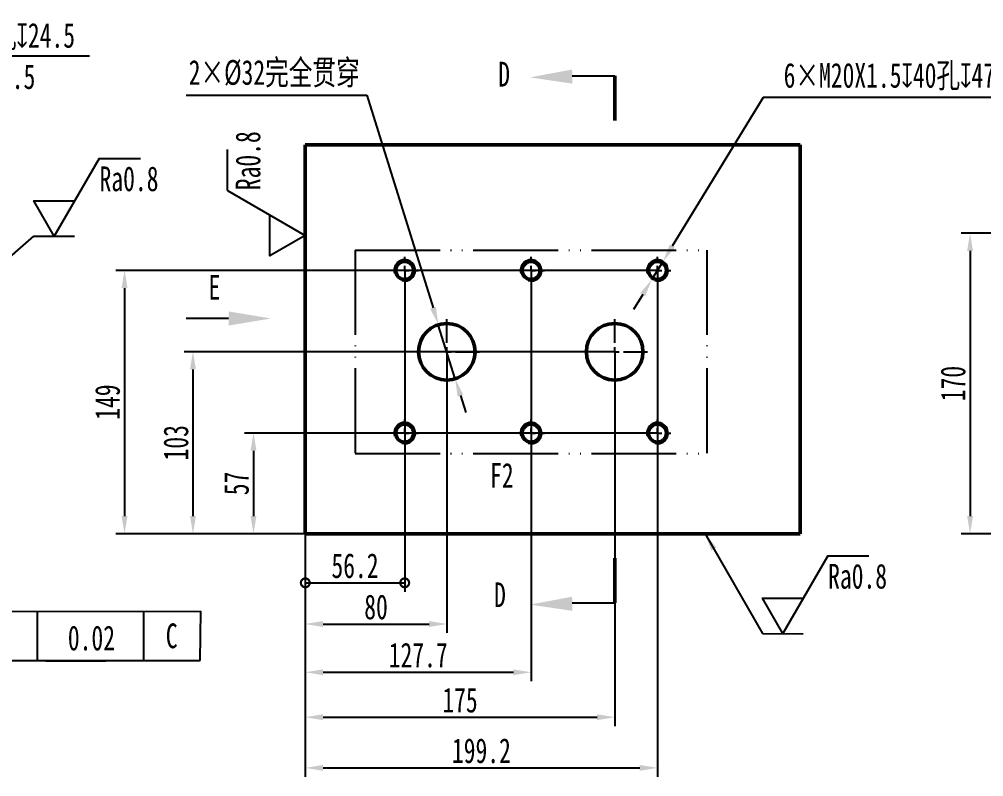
# Model space of a CAD drawing. Header units: millimetres. Extents: x 1810 to 2404, y 10 to 430.
# Drawn here: x 2124.3 to 2260.7, y 196.7 to 303.8 of the extents above; entities that cross this region are included whole.
import ezdxf

# ---------------------------------------------------------------- set-up
doc = ezdxf.new("R2010")
doc.units = ezdxf.units.MM
doc.header["$PDSIZE"] = -1
doc.linetypes.add('ACAD_ISO05W100', pattern=[33, 24, -3, 0, -3, 0, -3])
doc.linetypes.add('CENTER', pattern=[10.159999999999998, 6.35, -1.27, 1.27, -1.27])
for name, color, linetype in [('11', 1, 'Continuous'), ('中心线', 1, 'CENTER'), ('剖面线', 6, 'Continuous'), ('表面粗糙度', 126, 'Continuous')]:
    doc.layers.add(name, color=color, linetype=linetype)
doc.layers.add('1轮廓实线层', color=7, linetype='Continuous', lineweight=50)
doc.layers.add('lable3', color=12, linetype='Continuous', lineweight=25)
doc.styles.add('GB 3.5', font='simfang.ttf', dxfattribs={"width": 0.7, "height": 3.5})
doc.dimstyles.new('国标1：4', dxfattribs={"dimtxt": 3.5, "dimasz": 2.5, "dimexe": 1.25, "dimexo": 0, "dimtad": 1, "dimlfac": 4, "dimdsep": 46, "dimtxsty": 'GB 3.5', "dimcen": 2.5, "dimclrd": 3, "dimclre": 3, "dimclrt": 3, "dimadec": 0, "dimazin": 0, "dimtfac": 1, "dimtmove": 0, "dimatfit": 3, "dimfxl": 1, "dimlwd": 25, "dimlwe": 25, "dimarcsym": 0})
doc.dimstyles.new('国标1：4$3', dxfattribs={"dimtxt": 3.5, "dimasz": 2.5, "dimexe": 1.25, "dimexo": 0, "dimtad": 1, "dimtih": 1, "dimtoh": 1, "dimlfac": 4, "dimdsep": 46, "dimtxsty": 'GB 3.5', "dimcen": 2.5, "dimclrd": 3, "dimclre": 3, "dimclrt": 3, "dimadec": 0, "dimazin": 0, "dimtfac": 1, "dimtmove": 0, "dimatfit": 3, "dimfxl": 1, "dimlwd": 25, "dimlwe": 25, "dimarcsym": 0})

# ---------------------------------------------------------------- blocks, each defined once
blk = doc.blocks.new('SW_CENTERMARKSYMBOL_25')
at = {"layer": '中心线', "color": 0}
for p, q in [((0, 1.250000000000001), (0, 4.62499999999999)), ((-1.249999999999973, 0), (-4.62499999999999, 0)), ((0, 0), (-0.6249999999999867, 0)), ((0, 0), (0, 0.6249999999999867)), ((0, 0), (0, -0.6249999999999867)), ((0, 0), (0.6249999999999867, 0)), ((1.250000000000029, 0), (4.62499999999999, 0)), ((0, -1.250000000000001), (0, -4.62499999999999))]:
    blk.add_line(p, q, dxfattribs=at)
blk = doc.blocks.new('SW_CENTERMARKSYMBOL_26')
at = {"layer": '中心线', "color": 0}
for p, q in [((0, 1.250000000000001), (0, 4.62499999999999)), ((-1.249999999999973, 0), (-4.62499999999999, 0)), ((0, 0), (-0.6249999999999867, 0)), ((0, 0), (0, 0.6249999999999867)), ((0, 0), (0, -0.6249999999999867)), ((0, 0), (0.6250000000000422, 0)), ((1.250000000000029, 0), (4.625000000000046, 0)), ((0, -1.250000000000001), (0, -4.62499999999999))]:
    blk.add_line(p, q, dxfattribs=at)
blk = doc.blocks.new('SW_CENTERMARKSYMBOL_27')
at = {"layer": '中心线', "color": 0}
for p, q in [((0, 1.250000000000001), (0, 1.900000000000013)), ((-1.249999999999973, 0), (-1.900000000000013, 0)), ((0, 0), (-0.6249999999999867, 0)), ((0, 0), (0, 0.6250000000000144)), ((0, 0), (0, -0.6249999999999867)), ((0, 0), (0.6249999999999867, 0)), ((1.250000000000029, 0), (1.900000000000013, 0)), ((0, -1.250000000000001), (0, -1.899999999999985))]:
    blk.add_line(p, q, dxfattribs=at)
blk = doc.blocks.new('SW_CENTERMARKSYMBOL_28')
at = {"layer": '中心线', "color": 0}
for p, q in [((0, 1.249999999999973), (0, 1.899999999999957)), ((-1.249999999999973, 0), (-1.900000000000013, 0)), ((0, 0), (-0.6249999999999867, 0)), ((0, 0), (0, 0.6249999999999867)), ((0, 0), (0, -0.6250000000000422)), ((0, 0), (0.6249999999999867, 0)), ((1.250000000000029, 0), (1.900000000000013, 0)), ((0, -1.250000000000029), (0, -1.900000000000013))]:
    blk.add_line(p, q, dxfattribs=at)
blk = doc.blocks.new('SW_CENTERMARKSYMBOL_29')
at = {"layer": '中心线', "color": 0}
for p, q in [((0, 1.249999999999973), (0, 1.899999999999957)), ((-1.249999999999973, 0), (-1.899999999999957, 0)), ((0, 0), (-0.6249999999999867, 0)), ((0, 0), (0, 0.6249999999999867)), ((0, 0), (0, -0.6250000000000422)), ((0, 0), (0.6250000000000422, 0)), ((1.250000000000029, 0), (1.900000000000013, 0)), ((0, -1.250000000000029), (0, -1.900000000000013))]:
    blk.add_line(p, q, dxfattribs=at)
blk = doc.blocks.new('SW_CENTERMARKSYMBOL_30')
at = {"layer": '中心线', "color": 0}
for p, q in [((0, 1.250000000000001), (0, 1.900000000000013)), ((-1.249999999999973, 0), (-1.899999999999957, 0)), ((0, 0), (-0.6249999999999867, 0)), ((0, 0), (0, 0.6250000000000144)), ((0, 0), (0, -0.6249999999999867)), ((0, 0), (0.6250000000000422, 0)), ((1.250000000000029, 0), (1.900000000000013, 0)), ((0, -1.250000000000001), (0, -1.899999999999985))]:
    blk.add_line(p, q, dxfattribs=at)
blk = doc.blocks.new('SW_CENTERMARKSYMBOL_31')
at = {"layer": '中心线', "color": 0}
for p, q in [((0, 1.250000000000001), (0, 1.900000000000013)), ((-1.250000000000029, 0), (-1.900000000000013, 0)), ((0, 0), (-0.6250000000000422, 0)), ((0, 0), (0, 0.6250000000000144)), ((0, 0), (0, -0.6249999999999867)), ((0, 0), (0.6249999999999867, 0)), ((1.249999999999973, 0), (1.899999999999957, 0)), ((0, -1.250000000000001), (0, -1.900000000000013))]:
    blk.add_line(p, q, dxfattribs=at)
blk = doc.blocks.new('SW_CENTERMARKSYMBOL_32')
at = {"layer": '中心线', "color": 0}
for p, q in [((0, 1.249999999999973), (0, 1.899999999999957)), ((-1.250000000000029, 0), (-1.900000000000013, 0)), ((0, 0), (-0.6250000000000422, 0)), ((0, 0), (0, 0.6249999999999867)), ((0, 0), (0, -0.6250000000000422)), ((0, 0), (0.6249999999999867, 0)), ((1.249999999999973, 0), (1.899999999999957, 0)), ((0, -1.250000000000029), (0, -1.900000000000013))]:
    blk.add_line(p, q, dxfattribs=at)
blk = doc.blocks.new('*D105')
at = {"color": 3, "linetype": 'Continuous', "lineweight": 25, "transparency": 16777216}
for p, q in [((2354.767644534103, 273.5545516918391), (2257.492220595406, 273.5545516918391)), ((2258.742220595406, 271.0545516918391), (2258.742220595406, 233.5545516918391)), ((2276.642644534103, 231.0545516918391), (2257.492220595406, 231.0545516918391))]:
    blk.add_line(p, q, dxfattribs=at)
at = {"color": 3, "transparency": 16777216}
for points in [[(2258.32555392874, 271.0545516918391), (2259.158887262073, 271.0545516918391), (2258.742220595406, 273.5545516918391)], [(2258.32555392874, 233.5545516918391), (2259.158887262073, 233.5545516918391), (2258.742220595406, 231.0545516918391)]]:
    blk.add_solid(points, dxfattribs=at)
at = {"layer": 'Defpoints', "color": 0, "transparency": 16777216}
for p in [(2354.767644534103, 273.5545516918391), (2258.742220595406, 231.0545516918391), (2276.642644534103, 231.0545516918391)]:
    blk.add_point(p, dxfattribs=at)
at = {"color": 3, "transparency": 16777216, "insert": (2256.347220595406, 252.3045516918384), "char_height": 3.5, "attachment_point": 5, "rotation": 90, "style": 'GB 3.5'}
blk.add_mtext('170', dxfattribs=at)
blk = doc.blocks.new('_DotSmall')
at = {"color": 0, "linetype": 'ByBlock', "const_width": 0.5}
blk.add_lwpolyline([(-0.0625, 0, 1), (0.0625, 0, 1)], format="xyb", close=True, dxfattribs=at)
blk = doc.blocks.new('*D110')
at = {"color": 3, "linetype": 'Continuous', "lineweight": 25, "transparency": 16777216}
for p, q in [((2178.78684449117, 268.304551691839), (2178.78684449117, 222.8745710986477)), ((2164.736844491169, 231.054551691839), (2164.736844491169, 222.8745710986477)), ((2164.736844491169, 224.1245710986477), (2178.78684449117, 224.1245710986477))]:
    blk.add_line(p, q, dxfattribs=at)
at = {"layer": 'Defpoints', "color": 0, "transparency": 16777216}
for p in [(2178.78684449117, 268.304551691839), (2164.736844491169, 231.054551691839), (2178.78684449117, 224.1245710986477)]:
    blk.add_point(p, dxfattribs=at)
at = {"color": 3, "lineweight": 25, "transparency": 16777216, "xscale": 2.5, "yscale": 2.5, "zscale": 2.5, "rotation": 180}
blk.add_blockref('_DotSmall', (2164.736844491169, 224.1245710986477), dxfattribs=at)
at = {"color": 3, "lineweight": 25, "transparency": 16777216, "xscale": 2.5, "yscale": 2.5, "zscale": 2.5}
blk.add_blockref('_DotSmall', (2178.78684449117, 224.1245710986477), dxfattribs=at)
at = {"color": 3, "transparency": 16777216, "insert": (2171.76184449117, 226.5295710986477), "char_height": 3.5, "attachment_point": 5, "style": 'GB 3.5'}
blk.add_mtext('56.2', dxfattribs=at)
blk = doc.blocks.new('*D111')
at = {"color": 3, "linetype": 'Continuous', "lineweight": 25, "transparency": 16777216}
for p, q in [((2184.736844491169, 256.804551691839), (2184.736844491169, 217.0500119679177)), ((2164.736844491169, 231.054551691839), (2164.736844491169, 217.0500119679177)), ((2167.236844491169, 218.3000119679177), (2182.236844491169, 218.3000119679177))]:
    blk.add_line(p, q, dxfattribs=at)
at = {"color": 3, "transparency": 16777216}
for points in [[(2167.236844491169, 218.7166786345844), (2167.236844491169, 217.8833453012511), (2164.736844491169, 218.3000119679177)], [(2182.236844491169, 218.7166786345844), (2182.236844491169, 217.8833453012511), (2184.736844491169, 218.3000119679177)]]:
    blk.add_solid(points, dxfattribs=at)
at = {"layer": 'Defpoints', "color": 0, "transparency": 16777216}
for p in [(2184.736844491169, 256.804551691839), (2164.736844491169, 231.054551691839), (2184.736844491169, 218.3000119679177)]:
    blk.add_point(p, dxfattribs=at)
at = {"color": 3, "transparency": 16777216, "insert": (2174.736844491169, 220.6950119679177), "char_height": 3.5, "attachment_point": 5, "style": 'GB 3.5'}
blk.add_mtext('80', dxfattribs=at)
blk = doc.blocks.new('*D112')
at = {"color": 3, "linetype": 'Continuous', "lineweight": 25, "transparency": 16777216}
for p, q in [((2196.66184449117, 268.304551691839), (2196.66184449117, 210.2285644003382)), ((2164.736844491169, 215.8986778859917), (2164.736844491169, 210.2285644003382)), ((2167.236844491169, 211.4785644003382), (2194.16184449117, 211.4785644003382))]:
    blk.add_line(p, q, dxfattribs=at)
at = {"color": 3, "transparency": 16777216}
for points in [[(2167.236844491169, 211.8952310670049), (2167.236844491169, 211.0618977336715), (2164.736844491169, 211.4785644003382)], [(2194.16184449117, 211.8952310670049), (2194.16184449117, 211.0618977336715), (2196.66184449117, 211.4785644003382)]]:
    blk.add_solid(points, dxfattribs=at)
at = {"layer": 'Defpoints', "color": 0, "transparency": 16777216}
for p in [(2196.66184449117, 268.304551691839), (2164.736844491169, 215.8986778859917), (2196.66184449117, 211.4785644003382)]:
    blk.add_point(p, dxfattribs=at)
at = {"color": 3, "transparency": 16777216, "insert": (2180.69934449117, 213.8835644003382), "char_height": 3.5, "attachment_point": 5, "style": 'GB 3.5'}
blk.add_mtext('127.7', dxfattribs=at)
blk = doc.blocks.new('*D113')
at = {"color": 3, "linetype": 'Continuous', "lineweight": 25, "transparency": 16777216}
for p, q in [((2208.486844491169, 256.492051691839), (2208.486844491169, 203.8761347918844)), ((2164.736844491169, 231.054551691839), (2164.736844491169, 203.8761347918844)), ((2167.236844491169, 205.1261347918844), (2205.986844491169, 205.1261347918844))]:
    blk.add_line(p, q, dxfattribs=at)
at = {"color": 3, "transparency": 16777216}
for points in [[(2167.236844491169, 205.5428014585511), (2167.236844491169, 204.7094681252177), (2164.736844491169, 205.1261347918844)], [(2205.986844491169, 205.5428014585511), (2205.986844491169, 204.7094681252177), (2208.486844491169, 205.1261347918844)]]:
    blk.add_solid(points, dxfattribs=at)
at = {"layer": 'Defpoints', "color": 0, "transparency": 16777216}
for p in [(2208.486844491169, 256.492051691839), (2164.736844491169, 231.054551691839), (2208.486844491169, 205.1261347918844)]:
    blk.add_point(p, dxfattribs=at)
at = {"color": 3, "transparency": 16777216, "insert": (2186.611844491169, 207.5211347918844), "char_height": 3.5, "attachment_point": 5, "style": 'GB 3.5'}
blk.add_mtext('175', dxfattribs=at)
blk = doc.blocks.new('*D114')
at = {"color": 3, "linetype": 'Continuous', "lineweight": 25, "transparency": 16777216}
for p, q in [((2214.536844491169, 268.304551691839), (2214.536844491169, 196.7101724355412)), ((2164.736844491169, 231.054551691839), (2164.736844491169, 196.7101724355412)), ((2167.236844491169, 197.9601724355412), (2212.036844491169, 197.9601724355412))]:
    blk.add_line(p, q, dxfattribs=at)
at = {"color": 3, "transparency": 16777216}
for points in [[(2167.236844491169, 198.3768391022078), (2167.236844491169, 197.5435057688745), (2164.736844491169, 197.9601724355412)], [(2212.036844491169, 198.3768391022078), (2212.036844491169, 197.5435057688745), (2214.536844491169, 197.9601724355412)]]:
    blk.add_solid(points, dxfattribs=at)
at = {"layer": 'Defpoints', "color": 0, "transparency": 16777216}
for p in [(2214.536844491169, 268.304551691839), (2164.736844491169, 231.054551691839), (2214.536844491169, 197.9601724355412)]:
    blk.add_point(p, dxfattribs=at)
at = {"color": 3, "transparency": 16777216, "insert": (2189.63684449117, 200.3651724355412), "char_height": 3.5, "attachment_point": 5, "style": 'GB 3.5'}
blk.add_mtext('199.2', dxfattribs=at)
blk = doc.blocks.new('*D115')
at = {"color": 3, "linetype": 'Continuous', "lineweight": 25, "transparency": 16777216}
for p, q in [((2214.53684449117, 245.3045516918391), (2156.157381116746, 245.3045516918391)), ((2157.407381116746, 242.8045516918391), (2157.407381116746, 233.5545516918391)), ((2164.73684449117, 231.0545516918391), (2156.157381116746, 231.0545516918391))]:
    blk.add_line(p, q, dxfattribs=at)
at = {"color": 3, "transparency": 16777216}
for points in [[(2156.99071445008, 242.8045516918391), (2157.824047783413, 242.8045516918391), (2157.407381116746, 245.3045516918391)], [(2156.99071445008, 233.5545516918391), (2157.824047783413, 233.5545516918391), (2157.407381116746, 231.0545516918391)]]:
    blk.add_solid(points, dxfattribs=at)
at = {"layer": 'Defpoints', "color": 0, "transparency": 16777216}
for p in [(2214.53684449117, 245.3045516918391), (2157.407381116746, 231.0545516918391), (2164.73684449117, 231.0545516918391)]:
    blk.add_point(p, dxfattribs=at)
at = {"color": 3, "transparency": 16777216, "insert": (2155.012381116746, 238.1795516918384), "char_height": 3.5, "attachment_point": 5, "rotation": 90, "style": 'GB 3.5'}
blk.add_mtext('57', dxfattribs=at)
blk = doc.blocks.new('*D116')
at = {"color": 3, "linetype": 'Continuous', "lineweight": 25, "transparency": 16777216}
for p, q in [((2208.48684449117, 256.8045516918392), (2147.597194725232, 256.8045516918391)), ((2148.847194725232, 254.3045516918391), (2148.847194725232, 233.5545516918392)), ((2164.73684449117, 231.0545516918392), (2147.597194725232, 231.0545516918392))]:
    blk.add_line(p, q, dxfattribs=at)
at = {"color": 3, "transparency": 16777216}
for points in [[(2148.430528058565, 254.3045516918391), (2149.263861391898, 254.3045516918391), (2148.847194725232, 256.8045516918391)], [(2148.430528058565, 233.5545516918392), (2149.263861391898, 233.5545516918392), (2148.847194725232, 231.0545516918392)]]:
    blk.add_solid(points, dxfattribs=at)
at = {"layer": 'Defpoints', "color": 0, "transparency": 16777216}
for p in [(2208.48684449117, 256.8045516918392), (2148.847194725232, 231.0545516918392), (2164.73684449117, 231.0545516918392)]:
    blk.add_point(p, dxfattribs=at)
at = {"color": 3, "transparency": 16777216, "insert": (2146.452194725231, 243.9295516918385), "char_height": 3.5, "attachment_point": 5, "rotation": 90, "style": 'GB 3.5'}
blk.add_mtext('103', dxfattribs=at)
blk = doc.blocks.new('*D117')
at = {"color": 3, "linetype": 'Continuous', "lineweight": 25, "transparency": 16777216}
for p, q in [((2214.53684449117, 268.3045516918392), (2137.922773617006, 268.3045516918391)), ((2139.172773617006, 265.8045516918391), (2139.172773617006, 233.5545516918391)), ((2164.73684449117, 231.0545516918391), (2137.922773617006, 231.0545516918391))]:
    blk.add_line(p, q, dxfattribs=at)
at = {"color": 3, "transparency": 16777216}
for points in [[(2138.756106950339, 265.8045516918391), (2139.589440283673, 265.8045516918391), (2139.172773617006, 268.3045516918391)], [(2138.756106950339, 233.5545516918391), (2139.589440283673, 233.5545516918391), (2139.172773617006, 231.0545516918391)]]:
    blk.add_solid(points, dxfattribs=at)
at = {"layer": 'Defpoints', "color": 0, "transparency": 16777216}
for p in [(2214.53684449117, 268.3045516918392), (2139.172773617006, 231.0545516918391), (2164.73684449117, 231.0545516918391)]:
    blk.add_point(p, dxfattribs=at)
at = {"color": 3, "transparency": 16777216, "insert": (2136.777773617006, 249.6795516918384), "char_height": 3.5, "attachment_point": 5, "rotation": 90, "style": 'GB 3.5'}
blk.add_mtext('149', dxfattribs=at)
blk = doc.blocks.new('*D131')
at = {"color": 3, "linetype": 'Continuous', "lineweight": 25, "transparency": 16777216}
for p, q in [((2229.497360218822, 292.7749143291718), (2216.623294891859, 271.7172814973566)), ((2267.861852991491, 292.774914329172), (2229.497360218822, 292.7749143291718)), ((2213.754425590911, 267.0247780147699), (2215.319263391428, 269.5843253689085)), ((2212.45039409048, 264.8918218863218), (2211.14636259005, 262.7588657578738))]:
    blk.add_line(p, q, dxfattribs=at)
at = {"color": 3, "transparency": 16777216}
for points in [[(2216.267802203784, 271.9346200807618), (2216.978787579934, 271.4999429139515), (2215.319263391428, 269.5843253689085)], [(2212.094901402405, 265.109160469727), (2212.805886778555, 264.6744833029168), (2213.754425590911, 267.0247780147699)]]:
    blk.add_solid(points, dxfattribs=at)
at = {"layer": 'Defpoints', "color": 0, "transparency": 16777216}
for p in [(2215.319263391428, 269.5843253689085), (2213.754425590911, 267.0247780147699)]:
    blk.add_point(p, dxfattribs=at)
at = {"color": 3, "transparency": 16777216, "insert": (2248.992106605157, 295.6999143291718), "char_height": 3.5, "attachment_point": 5, "style": 'GB 3.5'}
blk.add_mtext('6×M20X1.5{\\fGDT|b0|i0|c134|p2;x}40孔{\\fGDT|b0|i0|c134|p2;x}47.5', dxfattribs=at)
blk = doc.blocks.new('*D137')
at = {"color": 3, "linetype": 'Continuous', "lineweight": 25, "transparency": 16777216}
for p, q in [((2102.943724010227, 298.5935726194807), (2080.821270054309, 273.3723868425861)), ((2134.210216782894, 298.5935726194809), (2102.943724010227, 298.5935726194807)), ((2072.263720344971, 263.6161657902428), (2079.172734182735, 271.4929375934348)), ((2070.615184473398, 261.7367165410917), (2068.966648601824, 259.8572672919404))]:
    blk.add_line(p, q, dxfattribs=at)
at = {"color": 3, "transparency": 16777216}
for points in [[(2080.508028512784, 273.6471428211818), (2081.134511595834, 273.0976308639905), (2079.172734182735, 271.4929375934348)], [(2070.301942931872, 262.0114725196873), (2070.928426014923, 261.4619605624961), (2072.263720344971, 263.6161657902428)]]:
    blk.add_solid(points, dxfattribs=at)
at = {"layer": 'Defpoints', "color": 0, "transparency": 16777216}
for p in [(2079.172734182735, 271.4929375934348), (2072.263720344971, 263.6161657902428)]:
    blk.add_point(p, dxfattribs=at)
at = {"color": 3, "transparency": 16777216, "insert": (2118.889470396561, 298.5935726194806), "char_height": 3.5, "attachment_point": 5, "style": 'GB 3.5'}
blk.add_mtext('G1-1/4{\\fGDT|b0|i0|c134|p2;x}20孔{\\fGDT|b0|i0|c134|p2;x}24.5\\P{\\Fgdt|c134;v\\fISOCPEUR|b0|i0|c0|p34;%%C\\fSimSun|b0|i0|c134|p2;51\\fGDT|b0|i0|c134|p2;x\\fSimSun|b0|i0|c0|p2;2.5}', dxfattribs=at)
blk = doc.blocks.new('*D138')
at = {"color": 3, "linetype": 'Continuous', "lineweight": 25, "transparency": 16777216}
for p, q in [((2147.8811827204, 293.0847997013445), (2173.419182720399, 293.0847997013445)), ((2173.419182720399, 293.0847997013445), (2182.801160463393, 263.0096405183273)), ((2185.928034662109, 252.9860354909233), (2183.54565432023, 260.6230678927549)), ((2186.672528518946, 250.5994628653509), (2187.417022375784, 248.2128902397784))]:
    blk.add_line(p, q, dxfattribs=at)
at = {"color": 3, "transparency": 16777216}
for points in [[(2183.198922567655, 263.1337228278001), (2182.403398359131, 262.8855582088545), (2183.54565432023, 260.6230678927549)], [(2187.070290623208, 250.7235451748236), (2186.274766414685, 250.4753805558781), (2185.928034662109, 252.9860354909233)]]:
    blk.add_solid(points, dxfattribs=at)
at = {"layer": 'Defpoints', "color": 0, "transparency": 16777216}
for p in [(2183.54565432023, 260.6230678927549), (2185.928034662109, 252.9860354909233)]:
    blk.add_point(p, dxfattribs=at)
at = {"color": 3, "transparency": 16777216, "insert": (2160.3376827204, 296.1097997013448), "char_height": 3.5, "attachment_point": 5, "style": 'GB 3.5'}
blk.add_mtext('2×%%C32完全贯穿', dxfattribs=at)
blk = doc.blocks.new('1')
at = {"layer": '表面粗糙度'}
blk.add_line((522.5608973779854, 213.7793225446478), (528.3792531186391, 213.7793225446478), dxfattribs=at)
blk.add_lwpolyline([(522.5608973779854, 213.7793225446478), (516.2100444168991, 202.7793225446478), (513.3232930709501, 207.7793225446476), (519.0967957628473, 207.7793225446476)], dxfattribs=at)
at = {"layer": '表面粗糙度', "lineweight": 25, "insert": (522.610735663776, 212.6444346608355), "char_height": 3.5, "attachment_point": 1, "rotation": 0.047802879295004874, "style": 'GB 3.5'}
blk.add_mtext_dynamic_manual_height_columns('Ra0.8', width=6.829825774151686, gutter_width=12.5, heights=[0], dxfattribs=at)

msp = doc.modelspace()

# ---------------------------------------------------------------- linework, layer by layer
for p, q in [((2118.368483882856, 220.0808513007937), (2149.944648101125, 220.1360306631645)), ((2126.868483882856, 213.0808513007937), (2126.868483882856, 220.0808513007937)), ((2141.867874819173, 220.1360306631645), (2141.867874819173, 213.1360306631645)), ((2149.867387583065, 213.1360306631645), (2149.944648101125, 220.1360306631645)), ((2118.368483882856, 213.1360306631645), (2149.867387583065, 213.1360306631645)), ((2128.03394517821, 213.0808513007937), (2136.53394517821, 213.0808513007937))]:
    msp.add_line(p, q)
for centre, radius, end in [((2178.78684449117, 268.304551691839), 1.499999999999976, 194.9999999999995), ((2196.66184449117, 268.304551691839), 1.500000000000046, 195.0000000000003), ((2214.536844491169, 268.304551691839), 1.500000000000004, 195.0000000000009), ((2178.78684449117, 245.304551691839), 1.499999999999934, 195.0000000000017), ((2196.66184449117, 245.304551691839), 1.500000000000046, 195.0000000000003), ((2214.536844491169, 245.304551691839), 1.500000000000016, 195.0000000000017)]:
    msp.add_arc(centre, radius, 255.0000000000055, end)
at = {"layer": '11', "linetype": 'ACAD_ISO05W100', "ltscale": 0.5}
for p, q in [((2171.786844491171, 271.179551691839), (2221.536844491169, 271.179551691839)), ((2171.786844491171, 271.179551691839), (2171.786844491171, 242.4295516918393)), ((2221.536844491169, 271.179551691839), (2221.536844491169, 242.4295516918393)), ((2171.786844491171, 242.4295516918393), (2221.536844491169, 242.4295516918393))]:
    msp.add_line(p, q, dxfattribs=at)
at = {"layer": '1轮廓实线层'}
for p, q in [((2208.486844491169, 295.829551691839), (2208.486844491169, 289.479551691839)), ((2164.736844491169, 231.054551691839), (2164.736844491169, 286.054551691839)), ((2164.736844491169, 286.054551691839), (2234.736844491169, 286.054551691839)), ((2234.736844491169, 286.054551691839), (2234.736844491169, 231.054551691839)), ((2234.736844491169, 231.054551691839), (2164.736844491169, 231.054551691839)), ((2208.486844491169, 221.279551691839), (2208.486844491169, 227.629551691839))]:
    msp.add_line(p, q, dxfattribs=at)
for centre, radius in [((2178.78684449117, 268.304551691839), 1.274999999999977), ((2196.66184449117, 268.304551691839), 1.274999999999977), ((2214.536844491169, 268.304551691839), 1.275000000000034), ((2184.736844491169, 256.804551691839), 4), ((2208.486844491169, 256.804551691839), 4), ((2178.78684449117, 245.304551691839), 1.274999999999977), ((2196.66184449117, 245.304551691839), 1.274999999999977), ((2214.536844491169, 245.304551691839), 1.275000000000034)]:
    msp.add_circle(centre, radius, dxfattribs=at)
at = {"layer": 'lable3', "lineweight": 25}
for p, q in [((2202.485713273213, 295.829551691839), (2208.486844491169, 295.829551691839)), ((2153.890322391293, 261.5031327980365), (2147.890322391293, 261.5031327980365)), ((2202.485713273213, 221.279551691839), (2208.486844491169, 221.279551691839))]:
    msp.add_line(p, q, dxfattribs=at)
for points in [[(2202.468559882565, 296.7128695111157), (2202.507391109211, 294.7132465126889), (2196.489106500608, 295.5965643319656)], [(2153.890322391293, 260.5031327980365), (2153.890322391293, 262.5031327980365), (2159.890322391293, 261.5031327980365)], [(2202.468559882565, 222.1628695111158), (2202.507391109211, 220.1632465126889), (2196.489106500608, 221.0465643319656)]]:
    msp.add_solid(points, dxfattribs=at)

# ---------------------------------------------------------------- block references
at = {"rotation": 90}
msp.add_blockref('1', (2367.516167035817, -242.9653796373677), dxfattribs=at)
for p in [(1613.026808733141, 70.36250716346194), (1716.057651063498, 14.16028556123527)]:
    msp.add_blockref('1', p)
at = {"layer": '中心线'}
for name, p in [('SW_CENTERMARKSYMBOL_32', (2178.78684449117, 268.304551691839)), ('SW_CENTERMARKSYMBOL_28', (2196.66184449117, 268.304551691839)), ('SW_CENTERMARKSYMBOL_29', (2214.536844491169, 268.304551691839)), ('SW_CENTERMARKSYMBOL_25', (2184.736844491169, 256.804551691839)), ('SW_CENTERMARKSYMBOL_26', (2208.486844491169, 256.804551691839)), ('SW_CENTERMARKSYMBOL_31', (2178.78684449117, 245.304551691839)), ('SW_CENTERMARKSYMBOL_27', (2196.66184449117, 245.304551691839)), ('SW_CENTERMARKSYMBOL_30', (2214.536844491169, 245.304551691839))]:
    msp.add_blockref(name, p, dxfattribs=at)

# ---------------------------------------------------------------- texts
at = {"char_height": 3.5, "attachment_point": 1, "style": 'GB 3.5'}
for s, insert, width in [('C', (2145.008146638693, 218.3825695452147), 7.924697614557999), ('0.02', (2131.155440493449, 218.0810025789094), 27.92104356630057)]:
    msp.add_mtext(s, dxfattribs=dict(at, insert=insert, width=width))
at = {"layer": '11', "insert": (2190.8595763622, 241.0736162072116), "char_height": 3.5, "width": 11.27112318108993, "attachment_point": 1, "style": 'GB 3.5'}
msp.add_mtext('F2', dxfattribs=at)
at = {"layer": '剖面线', "char_height": 3.5, "attachment_point": 1, "style": 'GB 3.5'}
for s, insert in [('D', (2192.012001255363, 297.7975124466675)), ('E', (2151.051988861483, 267.6640496445072)), ('D', (2191.424622743432, 224.1868030539251))]:
    msp.add_mtext(s, dxfattribs=dict(at, insert=insert))

# ---------------------------------------------------------------- dimensions: what is measured, and where the dimension line sits
for p1, p2, text, picture, middle in [((2072.263720344971, 263.6161657902428), (2079.172734182735, 271.4929375934348), 'G1-1/4{\\fGDT|b0|i0|c134|p2;x}20孔{\\fGDT|b0|i0|c134|p2;x}24.5\\X{\\Fgdt|c134;v\\fISOCPEUR|b0|i0|c0|p34;%%C\\fSimSun|b0|i0|c134|p2;51\\fGDT|b0|i0|c134|p2;x\\fSimSun|b0|i0|c0|p2;2.5}', '*D137', (2118.889470396561, 298.5935726194806)), ((2185.928034662109, 252.9860354909233), (2183.54565432023, 260.6230678927549), '2×%%C32完全贯穿', '*D138', (2160.3376827204, 293.0847997013448)), ((2213.754425590911, 267.0247780147699), (2215.319263391428, 269.5843253689085), '6×M20X1.5{\\fGDT|b0|i0|c134|p2;x}40孔{\\fGDT|b0|i0|c134|p2;x}47.5', '*D131', (2248.992106605157, 292.7749143291718))]:
    dim = msp.add_diameter_dim_2p(p1=p1, p2=p2, text=text, dimstyle='国标1：4$3')
    dim.commit()
    dim.dimension.update_dxf_attribs({"geometry": picture, "text_midpoint": middle, "dimtype": 163})
for base, p1, p2, picture, middle in [((2258.742220595406, 231.0545516918391), (2354.767644534102, 273.554551691839), (2276.642644534102, 231.054551691839), '*D105', (2256.347220595406, 252.3045516918384)), ((2139.172773617006, 231.0545516918391), (2214.536844491169, 268.304551691839), (2164.736844491169, 231.054551691839), '*D117', (2136.777773617006, 249.6795516918384)), ((2148.847194725232, 231.0545516918392), (2208.486844491169, 256.804551691839), (2164.736844491169, 231.0545516918391), '*D116', (2146.452194725231, 243.9295516918385)), ((2157.407381116746, 231.0545516918391), (2214.536844491169, 245.304551691839), (2164.736844491169, 231.054551691839), '*D115', (2155.012381116746, 238.1795516918384))]:
    dim = msp.add_linear_dim(base=base, p1=p1, p2=p2, angle=90, dimstyle='国标1：4')
    dim.commit()
    dim.dimension.update_dxf_attribs({"geometry": picture, "text_midpoint": middle})
dim = msp.add_linear_dim(base=(2178.78684449117, 224.1245710986477), p1=(2164.736844491169, 231.054551691839), p2=(2178.78684449117, 268.304551691839), dimstyle='国标1：4', override={"dimblk1": 'DotSmall', "dimblk2": 'DotSmall', "dimsah": 1})
dim.commit()
dim.dimension.update_dxf_attribs({"geometry": '*D110', "text_midpoint": (2171.76184449117, 226.5295710986477)})
for base, p1, p2, picture, middle in [((2196.66184449117, 211.4785644003382), (2164.736844491169, 215.8986778859917), (2196.66184449117, 268.304551691839), '*D112', (2180.69934449117, 213.8835644003382)), ((2214.536844491169, 197.9601724355412), (2164.736844491169, 231.054551691839), (2214.536844491169, 268.304551691839), '*D114', (2189.63684449117, 200.3651724355412)), ((2184.736844491169, 218.3000119679177), (2164.736844491169, 231.054551691839), (2184.736844491169, 256.804551691839), '*D111', (2174.736844491169, 220.6950119679177)), ((2208.486844491169, 205.1261347918844), (2164.736844491169, 231.054551691839), (2208.486844491169, 256.492051691839), '*D113', (2186.611844491169, 207.5211347918844))]:
    dim = msp.add_linear_dim(base=base, p1=p1, p2=p2, dimstyle='国标1：4')
    dim.commit()
    dim.dimension.update_dxf_attribs({"geometry": picture, "text_midpoint": middle})

# ---------------------------------------------------------------- leaders
for points in [[(2116.791977263852, 264.8304465490296), (2126.36375636322, 273.1418297081098), (2132.109949936859, 273.1418297081098)], [(2221.26924164652, 231.054551691839), (2229.392982305388, 216.9734787080808), (2235.142408655407, 216.9057375036853)]]:
    msp.add_leader(points, dimstyle='国标1：4', override={"dimscale": 0, "dimgap": 0.625, "dimtad": 0})

doc.saveas('drawing.dxf')
